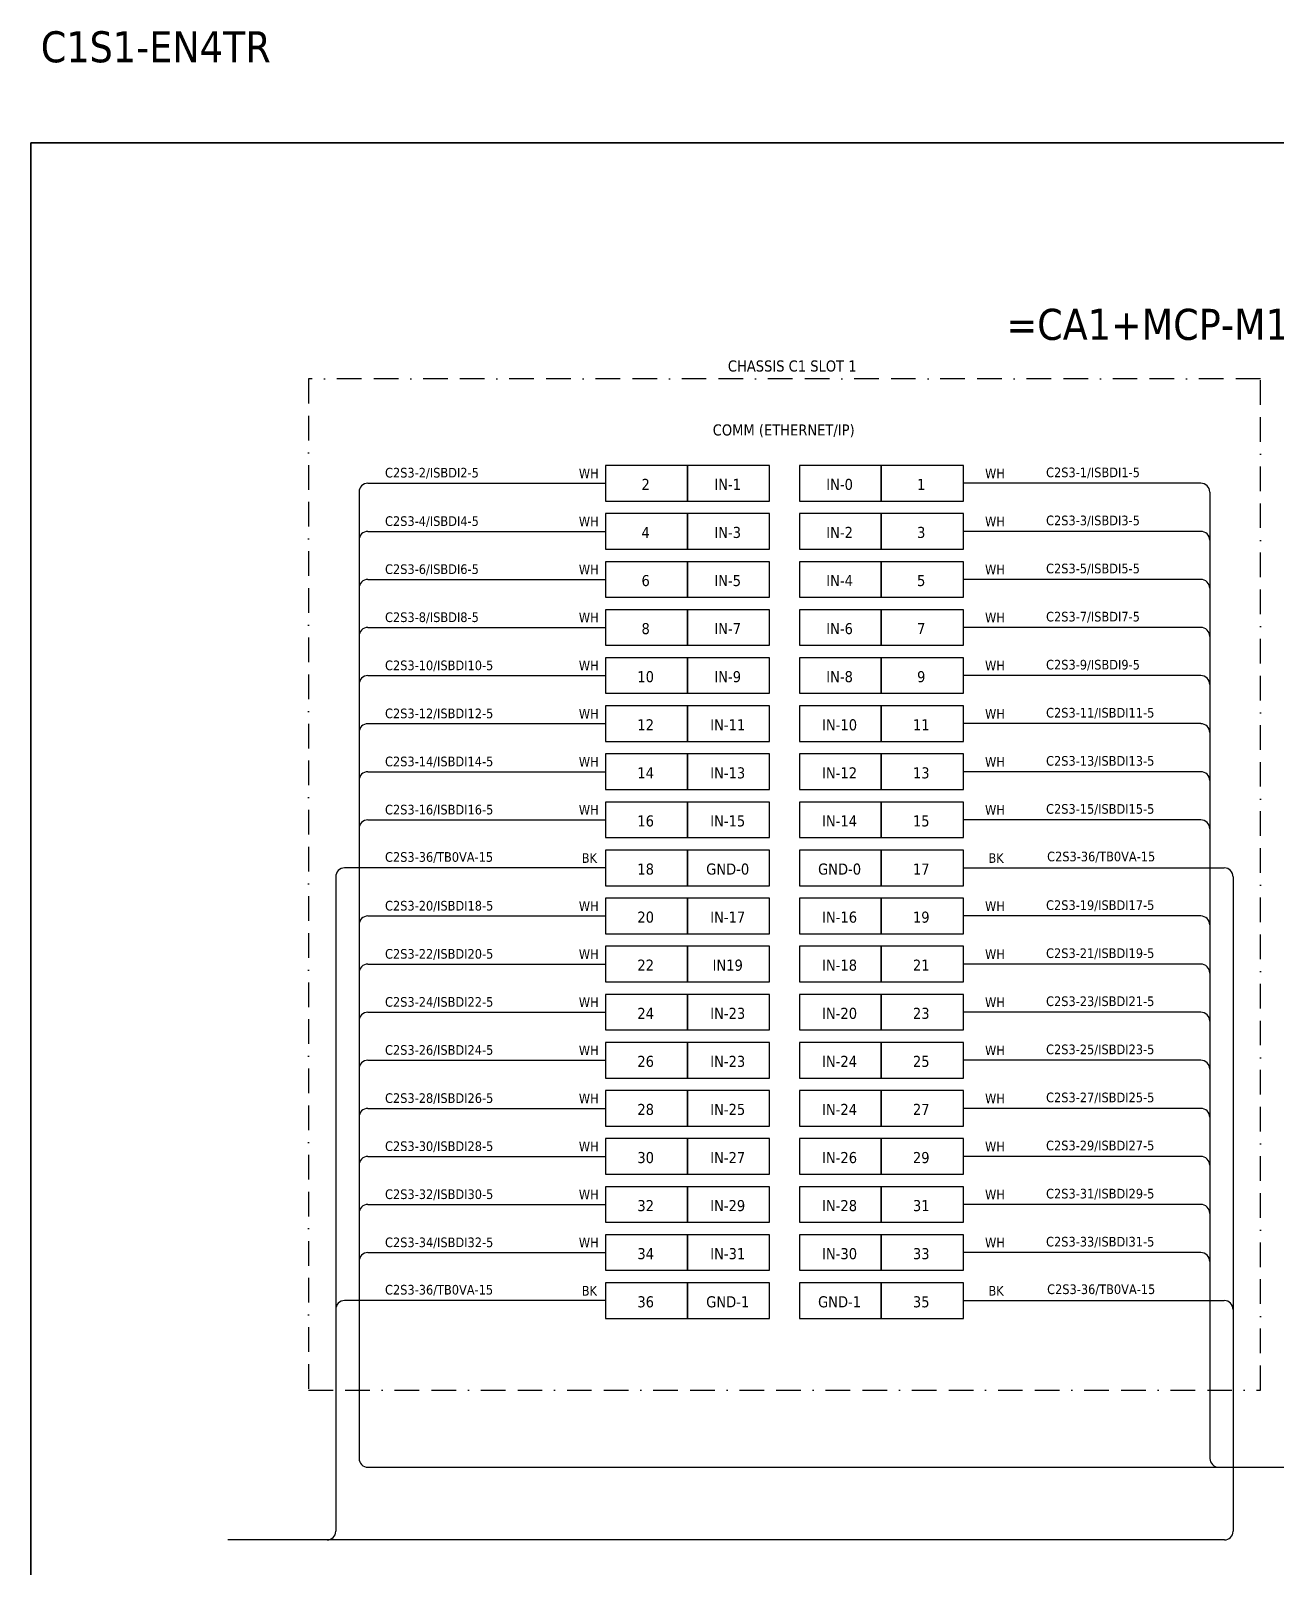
# Model space of a CAD drawing. Header units: millimetres. Extents: x 0 to 54213, y -3004 to 2820.
# Drawn here: x 4193 to 5479, y 1234 to 2820 of the extents above; entities that cross this region are included whole.
import ezdxf
from ezdxf.enums import TextEntityAlignment as Align

# ---------------------------------------------------------------- set-up
doc = ezdxf.new("R2010")
doc.units = ezdxf.units.MM
doc.linetypes.add('BORDERX2', pattern=[88.9, 25.4, -12.7, 25.4, -12.7, 0, -12.7])
doc.layers.add('HELPPOINT', color=7, linetype='Continuous')
doc.layers.add('x01001-FrameArea', color=2, linetype='BORDERX2')
doc.layers.add('IE-EQUIP', color=253, linetype='Continuous', lineweight=25)
doc.layers.add('IE-WIRE', color=7, linetype='Continuous', lineweight=25)
doc.styles.add('Tahoma', font='')
doc.styles.get('Tahoma').set_extended_font_data('Tahoma')

msp = doc.modelspace()

# ---------------------------------------------------------------- linework, layer by layer
at = {"layer": 'HELPPOINT', "color": 4, "lineweight": 35}
for p, q in [((4193.3, 0), (4193.3, 2704.2)), ((4193.3, 2704.2), (8086.6, 2704.2)), ((4193.3, 0), (4193.3, 2704.2)), ((4193.3, 2704.2), (8086.6, 2704.2))]:
    msp.add_line(p, q, dxfattribs=at)
at = {"layer": 'IE-EQUIP', "linetype": 'Continuous', "ltscale": 25.4}
for points in [[(4786.7, 2334.4), (4871.4, 2334.4), (4871.4, 2371.1), (4786.7, 2371.1)], [(4871.4, 2334.4), (4956, 2334.4), (4956, 2371.1), (4871.4, 2371.1)], [(4986.9, 2334.4), (5071.5, 2334.4), (5071.5, 2371.1), (4986.9, 2371.1)], [(5071.5, 2334.4), (5156.2, 2334.4), (5156.2, 2371.1), (5071.5, 2371.1)], [(4786.7, 2284.8), (4871.4, 2284.8), (4871.4, 2321.5), (4786.7, 2321.5)], [(4871.4, 2284.8), (4956, 2284.8), (4956, 2321.5), (4871.4, 2321.5)], [(4986.9, 2284.8), (5071.5, 2284.8), (5071.5, 2321.5), (4986.9, 2321.5)], [(5071.5, 2284.8), (5156.2, 2284.8), (5156.2, 2321.5), (5071.5, 2321.5)], [(4786.7, 2235.1), (4871.4, 2235.1), (4871.4, 2271.8), (4786.7, 2271.8)], [(4871.4, 2235.1), (4956, 2235.1), (4956, 2271.8), (4871.4, 2271.8)], [(4986.9, 2235.1), (5071.5, 2235.1), (5071.5, 2271.8), (4986.9, 2271.8)], [(5071.5, 2235.1), (5156.2, 2235.1), (5156.2, 2271.8), (5071.5, 2271.8)], [(4786.7, 2185.5), (4871.4, 2185.5), (4871.4, 2222.2), (4786.7, 2222.2)], [(4871.4, 2185.5), (4956, 2185.5), (4956, 2222.2), (4871.4, 2222.2)], [(4986.9, 2185.5), (5071.5, 2185.5), (5071.5, 2222.2), (4986.9, 2222.2)], [(5071.5, 2185.5), (5156.2, 2185.5), (5156.2, 2222.2), (5071.5, 2222.2)], [(4786.7, 2135.9), (4871.4, 2135.9), (4871.4, 2172.6), (4786.7, 2172.6)], [(4871.4, 2135.9), (4956, 2135.9), (4956, 2172.6), (4871.4, 2172.6)], [(4986.9, 2135.9), (5071.5, 2135.9), (5071.5, 2172.6), (4986.9, 2172.6)], [(5071.5, 2135.9), (5156.2, 2135.9), (5156.2, 2172.6), (5071.5, 2172.6)], [(4786.7, 2086.2), (4871.4, 2086.2), (4871.4, 2122.9), (4786.7, 2122.9)], [(4871.4, 2086.2), (4956, 2086.2), (4956, 2122.9), (4871.4, 2122.9)], [(4986.9, 2086.2), (5071.5, 2086.2), (5071.5, 2122.9), (4986.9, 2122.9)], [(5071.5, 2086.2), (5156.2, 2086.2), (5156.2, 2122.9), (5071.5, 2122.9)], [(4786.7, 2036.6), (4871.4, 2036.6), (4871.4, 2073.3), (4786.7, 2073.3)], [(4871.4, 2036.6), (4956, 2036.6), (4956, 2073.3), (4871.4, 2073.3)], [(4986.9, 2036.6), (5071.5, 2036.6), (5071.5, 2073.3), (4986.9, 2073.3)], [(5071.5, 2036.6), (5156.2, 2036.6), (5156.2, 2073.3), (5071.5, 2073.3)], [(4786.7, 1987), (4871.4, 1987), (4871.4, 2023.7), (4786.7, 2023.7)], [(4871.4, 1987), (4956, 1987), (4956, 2023.7), (4871.4, 2023.7)], [(4986.9, 1987), (5071.5, 1987), (5071.5, 2023.7), (4986.9, 2023.7)], [(5071.5, 1987), (5156.2, 1987), (5156.2, 2023.7), (5071.5, 2023.7)], [(4786.7, 1937.3), (4871.4, 1937.3), (4871.4, 1974), (4786.7, 1974)], [(4871.4, 1937.3), (4956, 1937.3), (4956, 1974), (4871.4, 1974)], [(4986.9, 1937.3), (5071.5, 1937.3), (5071.5, 1974), (4986.9, 1974)], [(5071.5, 1937.3), (5156.2, 1937.3), (5156.2, 1974), (5071.5, 1974)], [(4786.7, 1887.7), (4871.4, 1887.7), (4871.4, 1924.4), (4786.7, 1924.4)], [(4871.4, 1887.7), (4956, 1887.7), (4956, 1924.4), (4871.4, 1924.4)], [(4986.9, 1887.7), (5071.5, 1887.7), (5071.5, 1924.4), (4986.9, 1924.4)], [(5071.5, 1887.7), (5156.2, 1887.7), (5156.2, 1924.4), (5071.5, 1924.4)], [(4786.7, 1838.1), (4871.4, 1838.1), (4871.4, 1874.8), (4786.7, 1874.8)], [(4871.4, 1838.1), (4956, 1838.1), (4956, 1874.8), (4871.4, 1874.8)], [(4986.9, 1838.1), (5071.5, 1838.1), (5071.5, 1874.8), (4986.9, 1874.8)], [(5071.5, 1838.1), (5156.2, 1838.1), (5156.2, 1874.8), (5071.5, 1874.8)], [(4786.7, 1788.4), (4871.4, 1788.4), (4871.4, 1825.1), (4786.7, 1825.1)], [(4871.4, 1788.4), (4956, 1788.4), (4956, 1825.1), (4871.4, 1825.1)], [(4986.9, 1788.4), (5071.5, 1788.4), (5071.5, 1825.1), (4986.9, 1825.1)], [(5071.5, 1788.4), (5156.2, 1788.4), (5156.2, 1825.1), (5071.5, 1825.1)], [(4786.7, 1738.8), (4871.4, 1738.8), (4871.4, 1775.5), (4786.7, 1775.5)], [(4871.4, 1738.8), (4956, 1738.8), (4956, 1775.5), (4871.4, 1775.5)], [(4986.9, 1738.8), (5071.5, 1738.8), (5071.5, 1775.5), (4986.9, 1775.5)], [(5071.5, 1738.8), (5156.2, 1738.8), (5156.2, 1775.5), (5071.5, 1775.5)], [(4786.7, 1689.2), (4871.4, 1689.2), (4871.4, 1725.9), (4786.7, 1725.9)], [(4871.4, 1689.2), (4956, 1689.2), (4956, 1725.9), (4871.4, 1725.9)], [(4986.9, 1689.2), (5071.5, 1689.2), (5071.5, 1725.9), (4986.9, 1725.9)], [(5071.5, 1689.2), (5156.2, 1689.2), (5156.2, 1725.9), (5071.5, 1725.9)], [(4786.7, 1639.5), (4871.4, 1639.5), (4871.4, 1676.2), (4786.7, 1676.2)], [(4871.4, 1639.5), (4956, 1639.5), (4956, 1676.2), (4871.4, 1676.2)], [(4986.9, 1639.5), (5071.5, 1639.5), (5071.5, 1676.2), (4986.9, 1676.2)], [(5071.5, 1639.5), (5156.2, 1639.5), (5156.2, 1676.2), (5071.5, 1676.2)], [(4786.7, 1589.9), (4871.4, 1589.9), (4871.4, 1626.6), (4786.7, 1626.6)], [(4871.4, 1589.9), (4956, 1589.9), (4956, 1626.6), (4871.4, 1626.6)], [(4986.9, 1589.9), (5071.5, 1589.9), (5071.5, 1626.6), (4986.9, 1626.6)], [(5071.5, 1589.9), (5156.2, 1589.9), (5156.2, 1626.6), (5071.5, 1626.6)], [(4786.7, 1540.3), (4871.4, 1540.3), (4871.4, 1577), (4786.7, 1577)], [(4871.4, 1540.3), (4956, 1540.3), (4956, 1577), (4871.4, 1577)], [(4986.9, 1540.3), (5071.5, 1540.3), (5071.5, 1577), (4986.9, 1577)], [(5071.5, 1540.3), (5156.2, 1540.3), (5156.2, 1577), (5071.5, 1577)], [(4786.7, 1490.6), (4871.4, 1490.6), (4871.4, 1527.3), (4786.7, 1527.3)], [(4871.4, 1490.6), (4956, 1490.6), (4956, 1527.3), (4871.4, 1527.3)], [(4986.9, 1490.6), (5071.5, 1490.6), (5071.5, 1527.3), (4986.9, 1527.3)], [(5071.5, 1490.6), (5156.2, 1490.6), (5156.2, 1527.3), (5071.5, 1527.3)]]:
    msp.add_lwpolyline(points, close=True, dxfattribs=at)
at = {"layer": 'IE-WIRE', "color": 4, "ltscale": 25.4}
for p, q in [((4541.4, 2352.7), (4786.7, 2352.7)), ((5401.4, 2352.7), (5156.2, 2352.7)), ((4532.3, 2343.6), (4532.3, 1346.2)), ((5410.6, 2343.6), (5410.6, 1346.2)), ((4541.4, 2303.1), (4786.7, 2303.1)), ((5401.4, 2303.1), (5156.2, 2303.1)), ((4541.4, 2253.5), (4786.7, 2253.5)), ((5401.4, 2253.5), (5156.2, 2253.5)), ((4541.4, 2203.8), (4786.7, 2203.8)), ((5401.4, 2203.8), (5156.2, 2203.8)), ((4541.4, 2154.2), (4786.7, 2154.2)), ((5401.4, 2154.2), (5156.2, 2154.2)), ((4541.4, 2104.6), (4786.7, 2104.6)), ((5401.4, 2104.6), (5156.2, 2104.6)), ((4541.4, 2055), (4786.7, 2055)), ((5401.4, 2055), (5156.2, 2055)), ((4541.4, 2005.3), (4786.7, 2005.3)), ((5401.4, 2005.3), (5156.2, 2005.3)), ((4541.4, 1906.1), (4786.7, 1906.1)), ((5401.4, 1906.1), (5156.2, 1906.1)), ((4541.4, 1856.4), (4786.7, 1856.4)), ((5401.4, 1856.4), (5156.2, 1856.4)), ((4541.4, 1806.8), (4786.7, 1806.8)), ((5401.4, 1806.8), (5156.2, 1806.8)), ((4541.4, 1757.2), (4786.7, 1757.2)), ((5401.4, 1757.2), (5156.2, 1757.2)), ((4541.4, 1707.5), (4786.7, 1707.5)), ((5401.4, 1707.5), (5156.2, 1707.5)), ((4541.4, 1657.9), (4786.7, 1657.9)), ((5401.4, 1657.9), (5156.2, 1657.9)), ((4541.4, 1608.3), (4786.7, 1608.3)), ((5401.4, 1608.3), (5156.2, 1608.3)), ((4541.4, 1558.6), (4786.7, 1558.6)), ((5401.4, 1558.6), (5156.2, 1558.6))]:
    msp.add_line(p, q, dxfattribs=at)
at = {"layer": 'IE-WIRE', "color": 7, "ltscale": 25.4}
for p, q in [((4786.7, 1955.7), (4517.3, 1955.7)), ((5156.2, 1955.7), (5425.6, 1955.7)), ((4508.2, 1946.5), (4508.2, 1270.9)), ((5434.7, 1946.5), (5434.7, 1270.9)), ((4786.7, 1509), (4517.3, 1509)), ((5156.2, 1509), (5425.6, 1509)), ((5425.7, 1262), (4396.7, 1262))]:
    msp.add_line(p, q, dxfattribs=at)
at = {"layer": 'IE-WIRE', "color": 4}
msp.add_line((4541.4, 1337), (5582.7, 1337), dxfattribs=at)
at = {"layer": 'IE-WIRE', "color": 4, "ltscale": 25.4}
for centre, start, end in [((4541.4, 2343.6), 90, 180), ((5401.4, 2343.6), 0, 90), ((4541.4, 2293.9), 90, 180), ((5401.4, 2293.9), 0, 90), ((4541.4, 2244.3), 90, 180), ((5401.4, 2244.3), 0, 90), ((4541.4, 2194.7), 90, 180), ((5401.4, 2194.7), 0, 90), ((4541.4, 2145), 90, 180), ((5401.4, 2145), 0, 90), ((4541.4, 2095.4), 90, 180), ((5401.4, 2095.4), 0, 90), ((4541.4, 2045.8), 90, 180), ((5401.4, 2045.8), 0, 90), ((4541.4, 1996.1), 90, 180), ((5401.4, 1996.1), 0, 90), ((4541.4, 1896.9), 90, 180), ((5401.4, 1896.9), 0, 90), ((4541.4, 1847.2), 90, 180), ((5401.4, 1847.2), 0, 90), ((4541.4, 1797.6), 90, 180), ((5401.4, 1797.6), 0, 90), ((4541.4, 1748), 90, 180), ((5401.4, 1748), 0, 90), ((4541.4, 1698.3), 90, 180), ((5401.4, 1698.3), 0, 90), ((4541.4, 1648.7), 90, 180), ((5401.4, 1648.7), 0, 90), ((4541.4, 1599.1), 90, 180), ((5401.4, 1599.1), 0, 90), ((4541.4, 1549.4), 90, 180), ((5401.4, 1549.4), 0, 90)]:
    msp.add_arc(centre, 9.17, start, end, dxfattribs=at)
at = {"layer": 'IE-WIRE', "color": 7, "ltscale": 25.4}
for centre, radius, start, end in [((4517.3, 1946.5), 9.14, 90, 180), ((5425.6, 1946.5), 9.14, 0, 90), ((4517.3, 1499.9), 9.14, 90, 180), ((5425.6, 1499.9), 9.14, 0, 90), ((4499.2, 1270.9), 8.96, 270, 0), ((5425.7, 1270.9), 8.96, 270, 0), ((5425.7, 1270.9), 8.96, 270, 0)]:
    msp.add_arc(centre, radius, start, end, dxfattribs=at)
at = {"layer": 'IE-WIRE', "color": 4}
for centre in [(4541.4, 1346.2), (5419.8, 1346.2)]:
    msp.add_arc(centre, 9.14, 180, 270, dxfattribs=at)
at = {"layer": 'x01001-FrameArea'}
msp.add_lwpolyline([(4480, 1416.6), (5462.9, 1416.6), (5462.9, 2460.5), (4480, 2460.5)], close=True, dxfattribs=at)

# ---------------------------------------------------------------- texts
at = {"color": 2, "style": 'Tahoma'}
msp.add_text('C1S1-EN4TR', height=32, dxfattribs=at).set_placement((4203.7, 2787.3))
for s, height, p in [('=CA1+MCP-M1-P1', 32, (5376.7, 2516.8)), ('CHASSIS C1 SLOT 1', 11.441, (4979.5, 2473.8)), ('COMM (ETHERNET/IP)', 11.441, (4970.7, 2407.8)), ('2', 11.4, (4828.2, 2351.6)), ('IN-1', 11.44, (4912.9, 2351.6)), ('IN-0', 11.44, (5028.4, 2351.6)), ('1', 11.4, (5112.7, 2351.6)), ('4', 11.4, (4828.2, 2302)), ('IN-3', 11.44, (4912.9, 2302)), ('IN-2', 11.44, (5028.4, 2302)), ('3', 11.4, (5112.7, 2302)), ('6', 11.4, (4828.2, 2252.3)), ('IN-5', 11.44, (4912.9, 2252.3)), ('IN-4', 11.44, (5028.4, 2252.3)), ('5', 11.4, (5112.7, 2252.3)), ('8', 11.4, (4828.2, 2202.7)), ('IN-7', 11.44, (4912.9, 2202.7)), ('IN-6', 11.44, (5028.4, 2202.7)), ('7', 11.4, (5112.7, 2202.7)), ('10', 11.44, (4828.2, 2153.1)), ('IN-9', 11.44, (4912.9, 2153.1)), ('IN-8', 11.44, (5028.4, 2153.1)), ('9', 11.4, (5112.7, 2153.1)), ('12', 11.44, (4828.2, 2103.4)), ('IN-11', 11.44, (4912.9, 2103.4)), ('IN-10', 11.44, (5028.4, 2103.4)), ('11', 11.44, (5112.7, 2103.4)), ('14', 11.44, (4828.2, 2053.8)), ('IN-13', 11.44, (4912.9, 2053.8)), ('IN-12', 11.44, (5028.4, 2053.8)), ('13', 11.44, (5112.7, 2053.8)), ('16', 11.44, (4828.2, 2004.2)), ('IN-15', 11.44, (4912.9, 2004.2)), ('IN-14', 11.44, (5028.4, 2004.2)), ('15', 11.44, (5112.7, 2004.2)), ('18', 11.44, (4828.2, 1954.5)), ('GND-0', 11.44, (4912.9, 1954.5)), ('GND-0', 11.44, (5028.4, 1954.5)), ('17', 11.44, (5112.7, 1954.5)), ('20', 11.44, (4828.2, 1904.9)), ('IN-17', 11.44, (4912.9, 1904.9)), ('IN-16', 11.44, (5028.4, 1904.9)), ('19', 11.44, (5112.7, 1904.9)), ('22', 11.44, (4828.2, 1855.3)), ('IN19', 11.44, (4912.9, 1855.3)), ('IN-18', 11.44, (5028.4, 1855.3)), ('21', 11.44, (5112.7, 1855.3)), ('24', 11.44, (4828.2, 1805.6)), ('IN-23', 11.44, (4912.9, 1805.6)), ('IN-20', 11.44, (5028.4, 1805.6)), ('23', 11.44, (5112.7, 1805.6)), ('26', 11.44, (4828.2, 1756)), ('IN-23', 11.44, (4912.9, 1756)), ('IN-24', 11.44, (5028.4, 1756)), ('25', 11.44, (5112.7, 1756)), ('28', 11.44, (4828.2, 1706.4)), ('IN-25', 11.44, (4912.9, 1706.4)), ('IN-24', 11.44, (5028.4, 1706.4)), ('27', 11.44, (5112.7, 1706.4)), ('30', 11.44, (4828.2, 1656.7)), ('IN-27', 11.44, (4912.9, 1656.7)), ('IN-26', 11.44, (5028.4, 1656.7)), ('29', 11.44, (5112.7, 1656.7)), ('32', 11.44, (4828.2, 1607.1)), ('IN-29', 11.44, (4912.9, 1607.1)), ('IN-28', 11.44, (5028.4, 1607.1)), ('31', 11.44, (5112.7, 1607.1)), ('34', 11.44, (4828.2, 1557.5)), ('IN-31', 11.44, (4912.9, 1557.5)), ('IN-30', 11.44, (5028.4, 1557.5)), ('33', 11.44, (5112.7, 1557.5)), ('36', 11.44, (4828.2, 1507.8)), ('GND-1', 11.44, (4912.9, 1507.8)), ('GND-1', 11.44, (5028.4, 1507.8)), ('35', 11.44, (5112.7, 1507.8))]:
    msp.add_text(s, height=height, dxfattribs=at).set_placement(p, align=Align.MIDDLE_CENTER)
at = {"color": 4, "style": 'Tahoma'}
for s, height, p in [('C2S3-2/ISBDI2-5', 9.949, (4559.1, 2358.7)), ('WH', 9.95, (4759.2, 2358)), ('WH', 9.95, (5178.6, 2358)), ('C2S3-1/ISBDI1-5', 9.949, (5241.6, 2359)), ('C2S3-4/ISBDI4-5', 9.949, (4559.1, 2308.7)), ('WH', 9.95, (4759.2, 2308.4)), ('WH', 9.95, (5178.6, 2308.4)), ('C2S3-3/ISBDI3-5', 9.949, (5241.6, 2309.4)), ('C2S3-6/ISBDI6-5', 9.949, (4559.1, 2259.1)), ('WH', 9.95, (4759.2, 2258.7)), ('WH', 9.95, (5178.6, 2258.7)), ('C2S3-5/ISBDI5-5', 9.949, (5241.6, 2259.8)), ('C2S3-8/ISBDI8-5', 9.949, (4559.1, 2209.5)), ('WH', 9.95, (4759.2, 2209.1)), ('WH', 9.95, (5178.6, 2209.1)), ('C2S3-7/ISBDI7-5', 9.949, (5241.6, 2210.1)), ('C2S3-10/ISBDI10-5', 9.949, (4559.1, 2159.8)), ('WH', 9.95, (4759.2, 2159.5)), ('WH', 9.95, (5178.6, 2159.5)), ('C2S3-9/ISBDI9-5', 9.949, (5241.6, 2160.5)), ('C2S3-12/ISBDI12-5', 9.949, (4559.1, 2110.2)), ('WH', 9.95, (4759.2, 2109.8)), ('WH', 9.95, (5178.6, 2109.8)), ('C2S3-11/ISBDI11-5', 9.949, (5241.6, 2110.9)), ('C2S3-14/ISBDI14-5', 9.949, (4559.1, 2060.6)), ('WH', 9.95, (4759.2, 2060.2)), ('WH', 9.95, (5178.6, 2060.2)), ('C2S3-13/ISBDI13-5', 9.949, (5241.6, 2061.2)), ('C2S3-16/ISBDI16-5', 9.949, (4559.1, 2010.9)), ('WH', 9.95, (4759.2, 2010.6)), ('WH', 9.95, (5178.6, 2010.6)), ('C2S3-15/ISBDI15-5', 9.949, (5241.6, 2011.6)), ('C2S3-20/ISBDI18-5', 9.949, (4559.1, 1911.7)), ('WH', 9.95, (4759.2, 1911.3)), ('WH', 9.95, (5178.6, 1911.3)), ('C2S3-19/ISBDI17-5', 9.949, (5241.6, 1912.3)), ('C2S3-22/ISBDI20-5', 9.949, (4559.1, 1862)), ('WH', 9.95, (4759.2, 1861.7)), ('WH', 9.95, (5178.6, 1861.7)), ('C2S3-21/ISBDI19-5', 9.949, (5241.6, 1862.7)), ('C2S3-24/ISBDI22-5', 9.949, (4559.1, 1812.4)), ('WH', 9.95, (4759.2, 1812)), ('WH', 9.95, (5178.6, 1812)), ('C2S3-23/ISBDI21-5', 9.949, (5241.6, 1813.1)), ('C2S3-26/ISBDI24-5', 9.949, (4559.1, 1762.8)), ('WH', 9.95, (4759.2, 1762.4)), ('WH', 9.95, (5178.6, 1762.4)), ('C2S3-25/ISBDI23-5', 9.949, (5241.6, 1763.4)), ('C2S3-28/ISBDI26-5', 9.949, (4559.1, 1713.1)), ('WH', 9.95, (4759.2, 1712.8)), ('WH', 9.95, (5178.6, 1712.8)), ('C2S3-27/ISBDI25-5', 9.949, (5241.6, 1713.8)), ('C2S3-30/ISBDI28-5', 9.949, (4559.1, 1663.5)), ('WH', 9.95, (4759.2, 1663.1)), ('WH', 9.95, (5178.6, 1663.1)), ('C2S3-29/ISBDI27-5', 9.949, (5241.6, 1664.2)), ('C2S3-32/ISBDI30-5', 9.949, (4559.1, 1613.9)), ('WH', 9.95, (4759.2, 1613.5)), ('WH', 9.95, (5178.6, 1613.5)), ('C2S3-31/ISBDI29-5', 9.949, (5241.6, 1614.5)), ('C2S3-34/ISBDI32-5', 9.949, (4559.1, 1564.2)), ('WH', 9.95, (4759.2, 1563.9)), ('WH', 9.95, (5178.6, 1563.9)), ('C2S3-33/ISBDI31-5', 9.949, (5241.6, 1564.9))]:
    msp.add_text(s, height=height, dxfattribs=at).set_placement(p)
at = {"color": 7, "style": 'Tahoma'}
for s, height, p in [('C2S3-36/TB0VA-15', 9.949, (4559.1, 1962)), ('BK', 9.95, (4762.2, 1960.9)), ('BK', 9.95, (5182.1, 1960.9)), ('C2S3-36/TB0VA-15', 9.949, (5242.7, 1962.5)), ('C2S3-36/TB0VA-15', 9.949, (4559.1, 1515.3)), ('BK', 9.95, (4762.2, 1514.2)), ('BK', 9.95, (5182.1, 1514.2)), ('C2S3-36/TB0VA-15', 9.949, (5242.7, 1515.8))]:
    msp.add_text(s, height=height, dxfattribs=at).set_placement(p)

doc.saveas('drawing.dxf')
